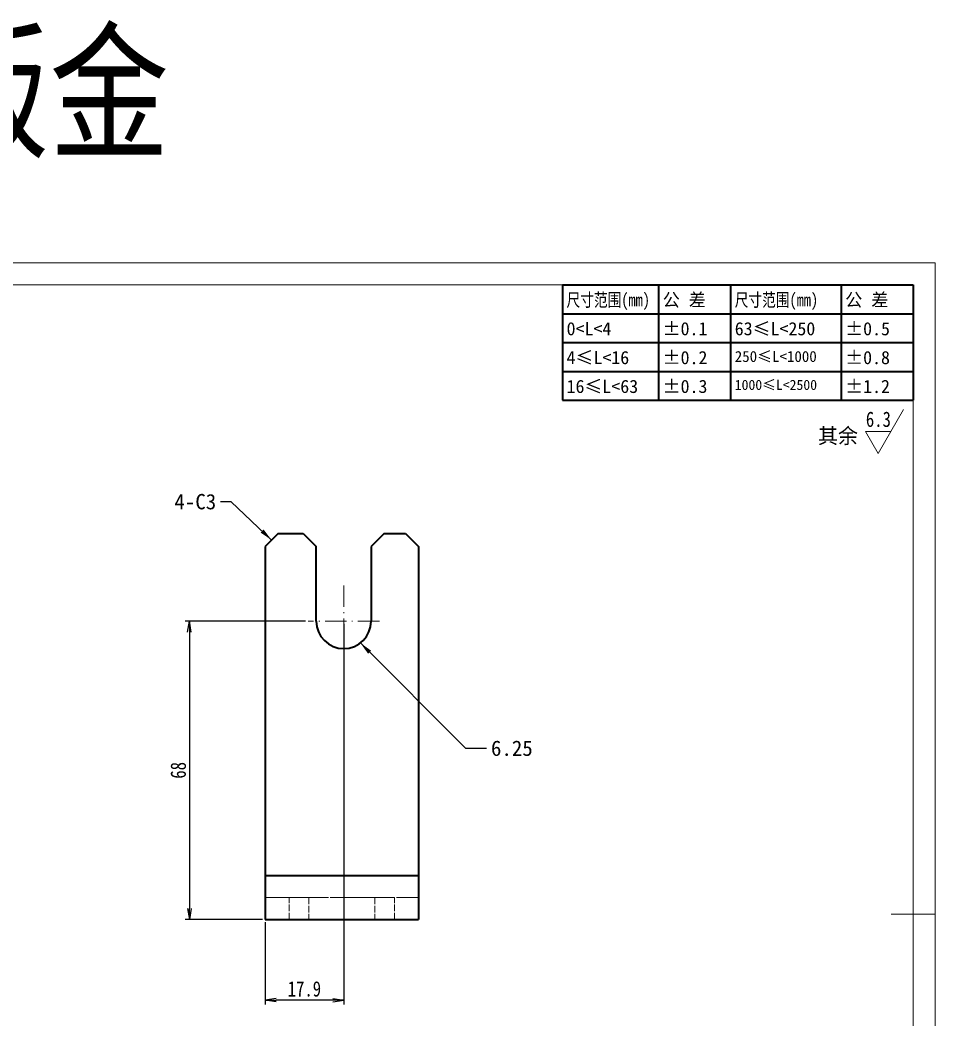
# Model space of a CAD drawing. Header units: millimetres. Extents: x -15766 to 80009, y -9701 to 15159.
# Drawn here: x -12004.5 to -11795.8, y 6869.2 to 7097.2 of the extents above; entities that cross this region are included whole.
import ezdxf
from ezdxf.enums import TextEntityAlignment as Align

# ---------------------------------------------------------------- set-up
doc = ezdxf.new("R2010")
doc.units = ezdxf.units.MM
for name, pattern in [('CENTER-HOKUTO_1', [16, 13, -1, 1, -1]), ('DASHDOT', [18.5, 12, -3, 0.5, -3]), ('DASHED', [15, 12, -3]), ('HIDDEN-HOKUTO_1', [2, 1, -1])]:
    doc.linetypes.add(name, pattern=pattern)
doc.layers.get('DEFPOINTS').update_dxf_attribs({"lineweight": 18})
for name, color, linetype, lineweight in [('AM_7', 2, 'CENTER-HOKUTO_1', 18), ('AM_HID', 1, 'HIDDEN-HOKUTO_1', 18), ('AM_VIS', 7, 'Continuous', 18), ('CDRAFT0', 7, 'Continuous', 18), ('DIM', 253, 'Continuous', 20), ('title_frame', 7, 'Continuous', 18), ('word_dim', 9, 'Continuous', 18), ('尺寸线层', 3, 'Continuous', 18), ('粗实线层', 7, 'Continuous', 35), ('粗实线层_1', 7, 'Continuous', 15)]:
    doc.layers.add(name, color=color, linetype=linetype, lineweight=lineweight)
doc.styles.add('DIM', font='', dxfattribs={"width": 0.8})
doc.styles.get('DIM').set_extended_font_data('NSimSun')
doc.dimstyles.new('1-1', dxfattribs={"dimtxt": 3.5, "dimasz": 3, "dimexe": 1, "dimexo": 0, "dimgap": 1, "dimtad": 1, "dimdsep": 46, "dimtxsty": 'DIM', "dimblk": '_CAXARROW', "dimcen": 0, "dimdle": 6, "dimclrd": 256, "dimclre": 256, "dimclrt": 3, "dimazin": 2, "dimtfac": 0.707107, "dimtmove": 0, "dimatfit": 3, "dimfxl": 0, "dimfrac": 2, "dimtolj": 1, "dimarcsym": 0})
doc.dimstyles.new('1-1$0', dxfattribs={"dimtxt": 3.5, "dimasz": 2.5, "dimexe": 1, "dimexo": 0.625, "dimgap": 0.8, "dimtad": 1, "dimdsep": 46, "dimtxsty": 'DIM', "dimblk": 'OPEN', "dimcen": 0, "dimdle": 5, "dimclrd": 256, "dimclre": 256, "dimclrt": 3, "dimazin": 3, "dimtfac": 0.5, "dimtmove": 0, "dimatfit": 3, "dimldrblk": 'OPEN', "dimfxl": 0, "dimtolj": 1, "dimarcsym": 0})

# ---------------------------------------------------------------- blocks, each defined once
blk = doc.blocks.new('*X1248')
at = {"layer": 'CDRAFT0'}
for p, q in [((420, 297), (0, 297)), ((420, 0), (420, 297))]:
    blk.add_line(p, q, dxfattribs=at)
at = {"layer": '粗实线层_1'}
for p, q in [((415, 292), (25, 292)), ((415, 5), (415, 292)), ((420, 148.5), (410, 148.5))]:
    blk.add_line(p, q, dxfattribs=at)
blk = doc.blocks.new('自由公差_1')
at = {"layer": '粗实线层'}
for p, q in [((-80, 0), (0, 0)), ((-80, 0), (-80, -26.3)), ((-58.08, 0), (-58.08, -26.3)), ((-41.64, 0), (-41.64, -26.3)), ((-16.44, 0), (-16.44, -26.3)), ((0, 0), (0, -26.3)), ((-80, -6.58), (0, -6.58)), ((-80, -13.15), (0, -13.15)), ((-80, -19.73), (0, -19.73)), ((-80, -26.3), (0, -26.3))]:
    blk.add_line(p, q, dxfattribs=at)
at = {"layer": '尺寸线层', "linetype": 'Continuous', "attachment_point": 1, "line_spacing_factor": 0.9}
for s, insert, char_height, width in [('{\\W0.8;尺寸范围(mm)}', (-79.04, -1.92), 3, 22.6032), ('公 差', (-57.12, -1.92), 3, 22.6032), ('{\\W0.8;尺寸范围(mm)}', (-40.68, -1.92), 3, 22.6032), ('公 差', (-15.48, -1.92), 3, 22.6032), ('0<L<4', (-79.04, -8.49), 3, 22.6032), ('%%P0.1', (-57.12, -8.49), 3, 12.7119), ('63≤L<250', (-40.68, -8.49), 3, 22.6032), ('%%P0.5', (-15.48, -8.49), 3, 12.5771), ('4≤L<16', (-79.04, -15.07), 3, 22.6032), ('%%P0.2', (-57.12, -15.07), 3, 12.4769), ('250≤L<1000', (-40.68, -15.07), 2.5, 22.6032), ('%%P0.8', (-15.48, -15.07), 3, 13.0759), ('16≤L<63', (-79.04, -21.64), 3, 22.6032), ('%%P0.3', (-57.12, -21.64), 3, 12.7119), ('1000≤L<2500', (-40.68, -21.64), 2.3, 22.6032), ('%%P1.2', (-15.48, -21.64), 3, 12.8764)]:
    blk.add_mtext(s, dxfattribs=dict(at, insert=insert, char_height=char_height, width=width))
blk = doc.blocks.new('_OPEN')
at = {"color": 0, "linetype": 'ByBlock', "lineweight": -2}
for p, q in [((-1, 0.166667), (0, 0)), ((-1, -0.166667), (0, 0)), ((0, 0), (-1, 0))]:
    blk.add_line(p, q, dxfattribs=at)
blk = doc.blocks.new('*D1418')
at = {"layer": 'DEFPOINTS', "color": 0, "transparency": 16777216}
for p in [(-11930.64, 6960.11), (-11948.58, 6892.12), (-11948.58, 6873.72)]:
    blk.add_point(p, dxfattribs=at)
at = {"layer": 'word_dim', "linetype": 'Continuous', "lineweight": -2, "transparency": 16777216}
for p, q in [((-11930.64, 6959.49), (-11930.64, 6872.72)), ((-11948.58, 6891.49), (-11948.58, 6872.72)), ((-11933.14, 6873.72), (-11946.08, 6873.72))]:
    blk.add_line(p, q, dxfattribs=at)
at = {"layer": 'word_dim', "lineweight": -2, "transparency": 16777216, "xscale": 2.5, "yscale": 2.5, "zscale": 2.5, "rotation": 180}
blk.add_blockref('_OPEN', (-11948.58, 6873.72), dxfattribs=at)
at = {"layer": 'word_dim', "lineweight": -2, "transparency": 16777216, "xscale": 2.5, "yscale": 2.5, "zscale": 2.5}
blk.add_blockref('_OPEN', (-11930.64, 6873.72), dxfattribs=at)
at = {"layer": 'word_dim', "color": 3, "transparency": 16777216, "insert": (-11939.61, 6876.27), "char_height": 3.5, "attachment_point": 5, "style": 'DIM'}
blk.add_mtext('\\A1;17.9', dxfattribs=at)
blk = doc.blocks.new('*D1419')
at = {"layer": 'DEFPOINTS', "color": 0, "transparency": 16777216}
for p in [(-11938.77, 6960.11), (-11965.82, 6892.12), (-11948.58, 6892.12)]:
    blk.add_point(p, dxfattribs=at)
at = {"layer": 'word_dim', "linetype": 'Continuous', "lineweight": -2, "transparency": 16777216}
for p, q in [((-11939.39, 6960.11), (-11966.82, 6960.11)), ((-11965.82, 6957.61), (-11965.82, 6894.62)), ((-11949.2, 6892.12), (-11966.82, 6892.12))]:
    blk.add_line(p, q, dxfattribs=at)
at = {"layer": 'word_dim', "lineweight": -2, "transparency": 16777216, "xscale": 2.5, "yscale": 2.5, "zscale": 2.5}
for p, rotation in [((-11965.82, 6960.11), 90), ((-11965.82, 6892.12), 270)]:
    blk.add_blockref('_OPEN', p, dxfattribs=dict(at, rotation=rotation))
at = {"layer": 'word_dim', "color": 3, "transparency": 16777216, "insert": (-11968.37, 6926.12), "char_height": 3.5, "attachment_point": 5, "rotation": 90, "style": 'DIM'}
blk.add_mtext('\\A1;68', dxfattribs=at)
blk = doc.blocks.new('_CAXARROW')
blk.add_hatch(color=0).paths.add_polyline_path([(0, 0), (-1, 0.125), (-1, -0.125)], flags=0)

msp = doc.modelspace()

# ---------------------------------------------------------------- linework, layer by layer
at = {"layer": 'AM_7', "color": 2, "linetype": 'DASHDOT', "lineweight": 13, "ltscale": 0.40625}
for p, q in [((-11930.64116, 6968.23813), (-11930.64116, 6951.98813)), ((-11922.51616, 6960.11313), (-11938.76616, 6960.11313))]:
    msp.add_line(p, q, dxfattribs=at)
at = {"layer": 'AM_HID', "color": 1, "linetype": 'DASHED', "lineweight": 13}
for p, q in [((-11948.57866, 6902.11618), (-11913.57866, 6902.11618)), ((-11948.57866, 6897.12339), (-11913.57866, 6897.12339)), ((-11948.57866, 6897.11679), (-11913.57866, 6897.11679)), ((-11948.57866, 6892.12339), (-11913.57866, 6892.12339)), ((-11948.57866, 6892.11679), (-11913.57866, 6892.11679))]:
    msp.add_line(p, q, dxfattribs=at)
at = {"layer": 'AM_HID', "color": 1, "linetype": 'DASHED', "lineweight": 13, "ltscale": 0.125}
for p, q in [((-11943.07866, 6892.12217), (-11943.07866, 6897.12217)), ((-11943.07866, 6892.11924), (-11943.07866, 6897.11924)), ((-11938.57866, 6897.12278), (-11938.57866, 6892.12278)), ((-11938.57866, 6897.12168), (-11938.57866, 6892.12168)), ((-11938.57866, 6897.11972), (-11938.57866, 6892.11972)), ((-11938.57866, 6897.11863), (-11938.57866, 6892.11863)), ((-11923.57866, 6897.12278), (-11923.57866, 6892.12278)), ((-11923.57866, 6897.12168), (-11923.57866, 6892.12168)), ((-11923.57866, 6897.11972), (-11923.57866, 6892.11972)), ((-11923.57866, 6897.11863), (-11923.57866, 6892.11863)), ((-11919.07866, 6892.12217), (-11919.07866, 6897.12217)), ((-11919.07866, 6892.11924), (-11919.07866, 6897.11924))]:
    msp.add_line(p, q, dxfattribs=at)
at = {"layer": 'AM_HID', "color": 1, "linetype": 'DASHED', "lineweight": 13, "ltscale": 0.375}
for p, q in [((-11938.57866, 6897.12278), (-11923.57866, 6897.12278)), ((-11923.57866, 6897.12168), (-11938.57866, 6897.12168)), ((-11938.57866, 6897.11972), (-11923.57866, 6897.11972)), ((-11923.57866, 6897.11863), (-11938.57866, 6897.11863)), ((-11938.57866, 6892.12278), (-11923.57866, 6892.12278)), ((-11923.57866, 6892.12168), (-11938.57866, 6892.12168)), ((-11938.57866, 6892.11972), (-11923.57866, 6892.11972)), ((-11923.57866, 6892.11863), (-11938.57866, 6892.11863))]:
    msp.add_line(p, q, dxfattribs=at)
at = {"layer": 'AM_HID', "color": 1, "linetype": 'DASHED', "lineweight": 13}
for centre, start_param, end_param in [((-11938.57866, 6897.12217), 1.570796283, 3.14159261), ((-11938.57866, 6897.12217), 3.14159261, 4.712388937), ((-11938.57866, 6897.11924), 1.570796283, 3.14159261), ((-11938.57866, 6897.11924), 3.14159261, 4.712388937), ((-11923.57866, 6897.12217), 6.283185263, 7.85398159), ((-11923.57866, 6897.12217), 4.712388937, 6.283185263), ((-11923.57866, 6897.11924), 6.283185263, 7.85398159), ((-11923.57866, 6897.11924), 4.712388937, 6.283185263), ((-11938.57866, 6892.12217), 1.570796283, 3.14159261), ((-11938.57866, 6892.12217), 3.14159261, 4.712388937), ((-11938.57866, 6892.11924), 1.570796283, 3.14159261), ((-11938.57866, 6892.11924), 3.14159261, 4.712388937), ((-11923.57866, 6892.12217), 6.283185263, 7.85398159), ((-11923.57866, 6892.12217), 4.712388937, 6.283185263), ((-11923.57866, 6892.11924), 6.283185263, 7.85398159), ((-11923.57866, 6892.11924), 4.712388937, 6.283185263)]:
    msp.add_ellipse(centre, major_axis=(4.5, 0), ratio=0.000119069, start_param=start_param, end_param=end_param, dxfattribs=at)
at = {"layer": 'AM_VIS', "color": 7, "lineweight": 35, "ltscale": 0.106066}
for p, q in [((-11945.57866, 6980.11313), (-11948.57866, 6977.11313)), ((-11939.89116, 6980.11313), (-11936.89116, 6977.11313)), ((-11921.39116, 6980.11313), (-11924.39116, 6977.11313)), ((-11916.57866, 6980.11313), (-11913.57866, 6977.11313))]:
    msp.add_line(p, q, dxfattribs=at)
at = {"layer": 'AM_VIS', "color": 7, "lineweight": 35, "ltscale": 0.142187}
for p, q in [((-11945.57866, 6980.11374), (-11939.89116, 6980.11374)), ((-11945.57866, 6980.11313), (-11939.89116, 6980.11313))]:
    msp.add_line(p, q, dxfattribs=at)
at = {"layer": 'AM_VIS', "color": 7, "lineweight": 35, "ltscale": 0.120313}
for p, q in [((-11921.39116, 6980.11374), (-11916.57866, 6980.11374)), ((-11921.39116, 6980.11313), (-11916.57866, 6980.11313))]:
    msp.add_line(p, q, dxfattribs=at)
at = {"layer": 'AM_VIS', "color": 7, "lineweight": 35}
for p, q in [((-11948.57866, 6977.11313), (-11948.57866, 6902.1157)), ((-11913.57866, 6977.11313), (-11913.57866, 6902.1157)), ((-11948.57866, 6902.1157), (-11913.57866, 6902.1157)), ((-11948.57866, 6892.11679), (-11913.57866, 6892.11679))]:
    msp.add_line(p, q, dxfattribs=at)
at = {"layer": 'AM_VIS', "color": 7, "lineweight": 35, "ltscale": 0.425}
for p, q in [((-11936.89116, 6960.11313), (-11936.89116, 6977.11313)), ((-11924.39116, 6977.11313), (-11924.39116, 6960.11313))]:
    msp.add_line(p, q, dxfattribs=at)
at = {"layer": 'AM_VIS', "color": 7, "lineweight": 35, "ltscale": 0.249973}
for p, q in [((-11948.57866, 6902.1157), (-11948.57866, 6892.11679)), ((-11913.57866, 6902.1157), (-11913.57866, 6892.11679))]:
    msp.add_line(p, q, dxfattribs=at)
at = {"layer": 'AM_VIS', "color": 7, "lineweight": 35}
msp.add_ellipse((-11930.64116, 6960.11313), major_axis=(-6.25, 0.0022), ratio=0.999999993, start_param=0.000367899, end_param=3.141960552, dxfattribs=at)
at = {"layer": 'DIM'}
for p, q in [((-11808.71302, 6998.36416), (-11802.93951, 7008.36416)), ((-11805.82627, 7003.36416), (-11811.59977, 7003.36416)), ((-11811.59977, 7003.36416), (-11808.71302, 6998.36416))]:
    msp.add_line(p, q, dxfattribs=at)

# ---------------------------------------------------------------- block references
at = {"layer": 'title_frame'}
for name, p in [('*X1248', (-12215.76813, 6744.79172)), ('自由公差_1', (-11800.76813, 7036.79172))]:
    msp.add_blockref(name, p, dxfattribs=at)

# ---------------------------------------------------------------- texts
at = {"layer": 'DIM', "insert": (-12025.03903, 7093.23316), "char_height": 25, "width": 104.980501, "attachment_point": 1, "style": 'DIM'}
msp.add_mtext('{\\C3;钣金}', dxfattribs=at)
at = {"layer": 'DIM', "color": 2, "style": 'DIM', "width": 0.8}
msp.add_attdef('6.3', text='0.0', height=3.5, dxfattribs=at).set_placement((-11805.82627, 7003.36416), align=Align.BOTTOM_RIGHT)
at = {"layer": 'word_dim', "linetype": 'Continuous', "insert": (-11822.45298, 7004.13002), "char_height": 3.5, "width": 10.860604, "attachment_point": 1}
msp.add_mtext('{\\C3;其余}', dxfattribs=at)
at = {"layer": 'word_dim', "color": 3, "char_height": 3.5, "width": 6}
for s, insert, attachment_point in [('\\A1;4-C3', (-11959.72499, 6985.56787), 9), ('\\A1;6.25', (-11897.04961, 6932.91373), 1)]:
    msp.add_mtext(s, dxfattribs=dict(at, insert=insert, attachment_point=attachment_point))

# ---------------------------------------------------------------- dimensions: what is measured, and where the dimension line sits
at = {"layer": 'word_dim', "color": 3, "true_color": 0x00ff00}
dim = msp.add_linear_dim(base=(-11965.82066, 6892.12339), p1=(-11938.76616, 6960.11313), p2=(-11948.57866, 6892.12339), angle=90, dimstyle='1-1$0', override={"dimdec": 1}, dxfattribs=at)
dim.commit()
dim.dimension.update_dxf_attribs({"geometry": '*D1419', "text_midpoint": (-11968.37066, 6926.11826)})
dim = msp.add_linear_dim(base=(-11948.57866, 6873.72165), p1=(-11930.64116, 6960.11313), p2=(-11948.57866, 6892.11679), dimstyle='1-1$0', override={"dimdec": 1}, dxfattribs=at)
dim.commit()
dim.dimension.update_dxf_attribs({"geometry": '*D1418', "text_midpoint": (-11939.60991, 6876.27165)})

# ---------------------------------------------------------------- leaders
at = {"layer": 'word_dim', "color": 3, "true_color": 0x00ff00, "annotation_type": 0, "has_hookline": 1}
for points, hookline_direction, text_width in [([(-11947.07866, 6978.61313), (-11956.3166, 6987.31787), (-11958.72499, 6987.31787)], 1, 12.83333), ([(-11926.83635, 6955.15471), (-11902.88892, 6931.16373), (-11898.04961, 6931.16373)], 0, 10.5)]:
    msp.add_leader(points, dimstyle='1-1', override={"dimgap": 1, "dimtad": 0}, dxfattribs=dict(at, hookline_direction=hookline_direction, text_width=text_width))

doc.saveas('drawing.dxf')
